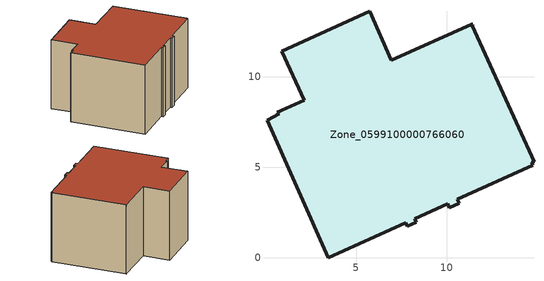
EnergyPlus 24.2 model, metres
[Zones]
Zone_0599100000766060
 floor ground (C_G): 14.68,5.26 14.75,5.09 10.58,3.21 10.68,2.99 10.15,2.76 10.06,2.97 8.23,2.15 8.32,1.96 7.83,1.74 7.75,1.93 3.47,0 0.07,7.6 0.76,7.94 0.64,8.04 2.12,8.71 0.88,11.39 5.75,13.6 6.95,10.92 11.38,12.9 11.43,12.9 11.42,12.82 14.82,5.3 z0
 wall outside (C_F): 5.75,13.6 0.88,11.39 2.12,8.71 0.64,8.04 0.76,7.94 0.07,7.6 3.47,0 7.75,1.93 7.83,1.74 8.32,1.96 8.23,2.15 10.06,2.97 10.15,2.76 10.68,2.99 10.58,3.21 14.75,5.09 14.68,5.26 14.82,5.3 11.42,12.82 11.43,12.9 11.38,12.9 6.95,10.92 5.75,13.6 z0:7.92
 roof outside (C_R): 0.64,8.04 0.76,7.94 0.07,7.6 3.47,0 7.75,1.93 7.83,1.74 8.32,1.96 8.23,2.15 10.06,2.97 10.15,2.76 10.68,2.99 10.58,3.21 14.75,5.09 14.68,5.26 14.82,5.3 11.42,12.82 11.43,12.9 11.38,12.9 6.95,10.92 5.75,13.6 0.88,11.39 2.12,8.71 z7.92
[BUILDING]
Pand.0599100000766060: North Axis=0; Terrain=City; Loads Convergence Tolerance Value=0.04; Temperature Convergence Tolerance Value=0.4; Solar Distribution=FullExterior; Maximum Number of Warmup Days=25; Minimum Number of Warmup Days=1
[Site:Location]
Rotterdam.The.Hague.AP_ZH_NLD Design_Conditions: Latitude=51.96; Longitude=4.45; Time Zone=1; Elevation=-4.5
[SITE:GROUNDTEMPERATURE:BUILDINGSURFACE]
18, 18, 18, 18, 18, 18, 18, 18, 18, 18, 18, 18
[MATERIAL] Thermal Absorptance=0.9; Solar Absorptance=0.7; Visible Absorptance=0.7
Name | Roughness | Thickness | Conductivity | Density | Specific Heat
G.D.2006-2014 | MediumSmooth | 0.15 | 0.06 | 540 | 1210
F.D.2006-2014 | Rough | 0.3 | 0.12 | 1920 | 840
R.D.2006-2014 | MediumRough | 0.2 | 0.08 | 1500 | 1000
[CONSTRUCTION]
C_G: G.D.2006-2014
C_F: F.D.2006-2014
C_R: R.D.2006-2014
[ZONE]
Zone_0599100000766060: Type=1; Multiplier=1; Ceiling Height=Autocalculate; Volume=Autocalculate; Floor Area=autocalculate; Part of Total Floor Area=Yes
[ZONEINFILTRATION:DESIGNFLOWRATE]
Infil_Zone_0599100000766060: Zone or ZoneList or Space or SpaceList=Zone_0599100000766060; Schedule=AlwaysOn; Design Flow Rate Calculation Method=Flow/Area; Flow Rate per Floor Area=0.0021; Constant Term Coefficient=1; Temperature Term Coefficient=0; Velocity Term Coefficient=0; Velocity Squared Term Coefficient=0
[HVACTEMPLATE:ZONE:IDEALLOADSAIRSYSTEM]
Zone_0599100000766060: Maximum Heating Supply Air Temperature=50; Minimum Cooling Supply Air Temperature=13; Maximum Heating Supply Air Humidity Ratio=0.0156; Minimum Cooling Supply Air Humidity Ratio=0.0077; Heating Limit=NoLimit; Cooling Limit=NoLimit; Dehumidification Control Type=ConstantSensibleHeatRatio; Cooling Sensible Heat Ratio=0.7; Dehumidification Setpoint=60; Humidification Control Type=None; Humidification Setpoint=30; Outdoor Air Method=None; Outdoor Air Flow Rate per Person=0.00944; Outdoor Air Flow Rate per Zone Floor Area=0; Outdoor Air Flow Rate per Zone=0; Demand Controlled Ventilation Type=None; Outdoor Air Economizer Type=NoEconomizer; Heat Recovery Type=None; Sensible Heat Recovery Effectiveness=0.7; Latent Heat Recovery Effectiveness=0.65
[ZONECONTROL:THERMOSTAT]
ThermostatControl_Zone_0599100000766060: Zone or ZoneList=Zone_0599100000766060; Control Type Schedule=DualSetpointControlType; Control 1=Thermostat_Zone_0599100000766060; Temperature Difference Between Cutout And Setpoint=0
[THERMOSTATSETPOINT:DUALSETPOINT]
Thermostat_Zone_0599100000766060: Heating Setpoint Temperature Schedule=HeatingSetpoint_Zone_0599100000766060; Cooling Setpoint Temperature Schedule=CoolingSetpoint_Zone_0599100000766060
[SCHEDULE:COMPACT]
HeatingSetpoint_Zone_0599100000766060: Through: 12/31, For: AllDays, Until: 24:00, 21
CoolingSetpoint_Zone_0599100000766060: Through: 12/31, For: AllDays, Until: 24:00, 24
DualSetpointControlType: Through: 12/31, For: AllDays, Until: 24:00, 4
AlwaysOn: Through: 12/31, For: AllDays, Until: 24:00, 1
